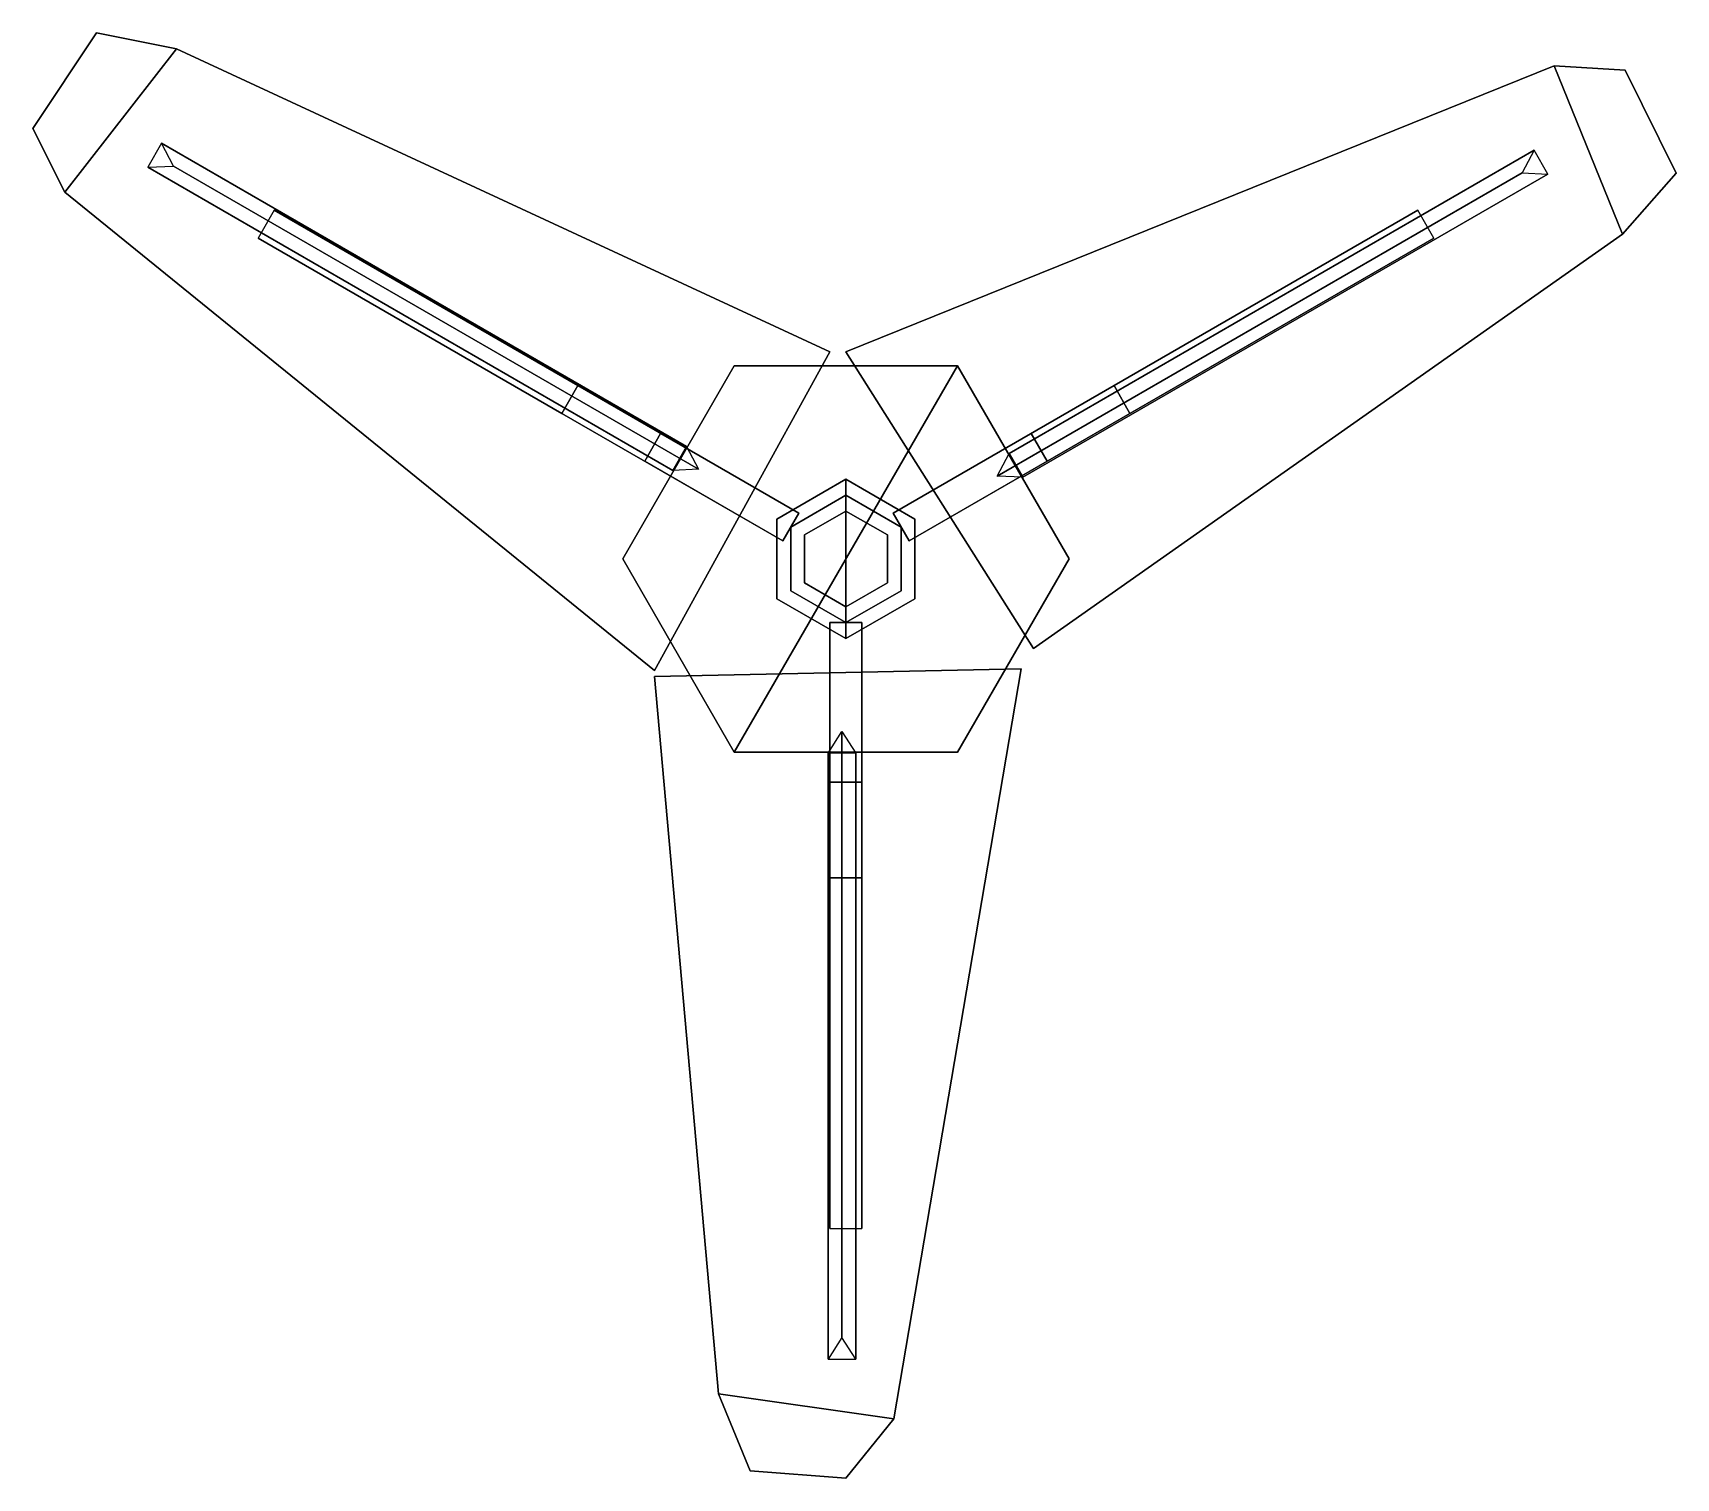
# Model space of a CAD drawing. Extents: x -0.51 to 0.52, y -0.58 to 0.33.
import ezdxf

# ---------------------------------------------------------------- set-up
doc = ezdxf.new("R2010")
doc.units = 0
doc.layers.get('0').update_dxf_attribs({"linetype": 'CONTINUOUS'})

msp = doc.modelspace()

# ---------------------------------------------------------------- linework, layer by layer
for points in [[(-0.49, 0.23, 0.03), (-0.42, 0.32, 0.03), (-0.47, 0.33, 0.03), (-0.51, 0.27, 0.03)], [(-0.47, 0.33), (-0.42, 0.32), (-0.49, 0.23), (-0.51, 0.27)], [(-0.51, 0.27, 0.03), (-0.47, 0.33, 0.03), (-0.47, 0.33), (-0.51, 0.27)], [(-0.47, 0.33, 0.03), (-0.42, 0.32, 0.03), (-0.42, 0.32), (-0.47, 0.33)], [(-0.42, 0.32), (-0.01, 0.13), (-0.12, -0.07), (-0.49, 0.23)], [(-0.12, -0.07, 0.03), (-0.01, 0.13, 0.03), (-0.42, 0.32, 0.03), (-0.49, 0.23, 0.03)], [(-0.42, 0.32, 0.03), (-0.01, 0.13, 0.03), (-0.01, 0.13), (-0.42, 0.32)], [(0, 0.13, 0.03), (0.1176, -0.0563, 0.03), (0.4871, 0.2037, 0.03), (0.4442, 0.3094, 0.03)], [(0.4871, 0.2037), (0.1176, -0.0563), (0, 0.13), (0.4442, 0.3094)], [(0.4442, 0.3094), (0, 0.13), (0, 0.13, 0.03), (0.4442, 0.3094, 0.03)], [(0.4442, 0.3094, 0.03), (0.4871, 0.2037, 0.03), (0.5208, 0.242, 0.03), (0.4888, 0.3067, 0.03)], [(0.5208, 0.242), (0.4871, 0.2037), (0.4442, 0.3094), (0.4888, 0.3067)], [(0.4888, 0.3067), (0.4442, 0.3094), (0.4442, 0.3094, 0.03), (0.4888, 0.3067, 0.03)], [(0.4888, 0.3067, 0.03), (0.5208, 0.242, 0.03), (0.5208, 0.242), (0.4888, 0.3067)], [(-0.51, 0.27), (-0.49, 0.23), (-0.49, 0.23, 0.03), (-0.51, 0.27, 0.03)], [(-0.4293, 0.2607, 0.0257), (-0.4379, 0.2457, 0.0257), (-0.1085, 0.0555, 0.8413), (-0.0999, 0.0705, 0.8413)], [(-0.4218, 0.2464, 0.0193), (-0.4293, 0.2607, 0.0257), (-0.0999, 0.0705, 0.8413), (-0.0924, 0.0562, 0.835)], [(0.4318, 0.2564, 0.0257), (0.4243, 0.2421, 0.0193), (0.0949, 0.0519, 0.835), (0.1024, 0.0662, 0.8413)], [(0.4404, 0.2414, 0.0257), (0.4318, 0.2564, 0.0257), (0.1024, 0.0662, 0.8413), (0.111, 0.0512, 0.8413)], [(-0.4379, 0.2457, 0.0257), (-0.4218, 0.2464, 0.0193), (-0.0924, 0.0562, 0.835), (-0.1085, 0.0555, 0.8413)], [(0.4243, 0.2421, 0.0193), (0.4404, 0.2414, 0.0257), (0.111, 0.0512, 0.8413), (0.0949, 0.0519, 0.835)], [(0.5208, 0.242, 0.03), (0.4871, 0.2037, 0.03), (0.4871, 0.2037), (0.5208, 0.242)], [(-0.49, 0.23), (-0.12, -0.07), (-0.12, -0.07, 0.03), (-0.49, 0.23, 0.03)], [(-0.1682, 0.1087, 0.5), (-0.3587, 0.2187, 0.03), (-0.3687, 0.2013, 0.03), (-0.1782, 0.0913, 0.5)], [(-0.0296, 0.0287, 0.5), (-0.0296, 0.0287, 0.03), (-0.3587, 0.2187, 0.03), (-0.1682, 0.1087, 0.5)], [(0.3587, 0.2187, 0.03), (0.0296, 0.0287, 0.03), (0.0296, 0.0287, 0.5), (0.1682, 0.1087, 0.5)], [(0.1782, 0.0913, 0.5), (0.3687, 0.2013, 0.03), (0.3587, 0.2187, 0.03), (0.1682, 0.1087, 0.5)], [(-0.3687, 0.2013, 0.03), (-0.0396, 0.0113, 0.03), (-0.0396, 0.0113, 0.5), (-0.1782, 0.0913, 0.5)], [(0.0396, 0.0113, 0.5), (0.0396, 0.0113, 0.03), (0.3687, 0.2013, 0.03), (0.1782, 0.0913, 0.5)], [(0.4871, 0.2037, 0.03), (0.1176, -0.0563, 0.03), (0.1176, -0.0563), (0.4871, 0.2037)], [(-0.12, -0.07), (-0.01, 0.13), (-0.01, 0.13, 0.03), (-0.12, -0.07, 0.03)], [(0, 0.13), (0.1176, -0.0563), (0.1176, -0.0563, 0.03), (0, 0.13, 0.03)], [(-0.14, 0, 0.05), (-0.07, 0.1212, 0.05), (-0.07, 0.1212), (-0.14, 0)], [(-0.07, 0.1212, 0.05), (-0.14, 0, 0.05), (-0.07, -0.1212, 0.05), (0.07, 0.1212, 0.05)], [(-0.07, 0.1212, 0.05), (0.07, 0.1212, 0.05), (0.07, 0.1212), (-0.07, 0.1212)], [(0.07, 0.1212, 0.05), (-0.07, -0.1212, 0.05), (0.07, -0.1212, 0.05), (0.14, 0, 0.05)], [(0.07, 0.1212, 0.05), (0.14, 0, 0.05), (0.14, 0), (0.07, 0.1212)], [(-0.1782, 0.0913, 0.5), (-0.0396, 0.0113, 0.5), (-0.0296, 0.0287, 0.5), (-0.1682, 0.1087, 0.5)], [(0.1682, 0.1087, 0.5), (0.0296, 0.0287, 0.5), (0.0396, 0.0113, 0.5), (0.1782, 0.0913, 0.5)], [(-0.1162, 0.0787, 0.87), (-0.1162, 0.0787, 0.82), (-0.1262, 0.0613, 0.82), (-0.1262, 0.0613, 0.87)], [(-0.1262, 0.0613, 0.87), (-0.0396, 0.0113, 0.89), (-0.0296, 0.0287, 0.89), (-0.1162, 0.0787, 0.87)], [(-0.1162, 0.0787, 0.82), (-0.0296, 0.0287, 0.8), (-0.0396, 0.0113, 0.8), (-0.1262, 0.0613, 0.82)], [(-0.0296, 0.0287, 0.89), (-0.0296, 0.0287, 0.8), (-0.1162, 0.0787, 0.82), (-0.1162, 0.0787, 0.87)], [(0.1162, 0.0787, 0.82), (0.0296, 0.0287, 0.8), (0.0296, 0.0287, 0.89), (0.1162, 0.0787, 0.87)], [(0.1262, 0.0613, 0.82), (0.0396, 0.0113, 0.8), (0.0296, 0.0287, 0.8), (0.1162, 0.0787, 0.82)], [(0.1162, 0.0787, 0.87), (0.0296, 0.0287, 0.89), (0.0396, 0.0113, 0.89), (0.1262, 0.0613, 0.87)], [(0.1262, 0.0613, 0.87), (0.1262, 0.0613, 0.82), (0.1162, 0.0787, 0.82), (0.1162, 0.0787, 0.87)], [(-0.1262, 0.0613, 0.82), (-0.0396, 0.0113, 0.8), (-0.0396, 0.0113, 0.89), (-0.1262, 0.0613, 0.87)], [(0.0396, 0.0113, 0.89), (0.0396, 0.0113, 0.8), (0.1262, 0.0613, 0.82), (0.1262, 0.0613, 0.87)], [(0, 0.05, 0.05), (-0.0433, 0.025, 0.05), (-0.0433, 0.025, 0.95), (0, 0.05, 0.95)], [(0, -0.05, 0.95), (0, 0.05, 0.95), (-0.0433, 0.025, 0.95), (-0.0433, -0.025, 0.95)], [(0.0433, 0.025, 0.05), (0, 0.05, 0.05), (0, 0.05, 0.95), (0.0433, 0.025, 0.95)], [(0.0433, -0.025, 0.95), (0.0433, 0.025, 0.95), (0, 0.05, 0.95), (0, -0.05, 0.95)], [(0, 0.04, 0.95), (-0.0346, 0.02, 0.95), (-0.0346, 0.02, 1.45), (0, 0.04, 1.45)], [(0, -0.04, 1.45), (0, 0.04, 1.45), (-0.0346, 0.02, 1.45), (-0.0346, -0.02, 1.45)], [(0.0346, 0.02, 0.95), (0, 0.04, 0.95), (0, 0.04, 1.45), (0.0346, 0.02, 1.45)], [(0.0346, -0.02, 1.45), (0.0346, 0.02, 1.45), (0, 0.04, 1.45), (0, -0.04, 1.45)], [(-0.0433, 0.025, 0.05), (-0.0433, -0.025, 0.05), (-0.0433, -0.025, 0.95), (-0.0433, 0.025, 0.95)], [(0, 0.03, 1.45), (-0.026, 0.015, 1.45), (-0.026, 0.015, 1.53), (0, 0.03, 1.53)], [(0.026, 0.015, 1.45), (0, 0.03, 1.45), (0, 0.03, 1.53), (0.026, 0.015, 1.53)], [(0.0433, -0.025, 0.05), (0.0433, 0.025, 0.05), (0.0433, 0.025, 0.95), (0.0433, -0.025, 0.95)], [(-0.0346, 0.02, 0.95), (-0.0346, -0.02, 0.95), (-0.0346, -0.02, 1.45), (-0.0346, 0.02, 1.45)], [(-0.026, 0.015, 1.45), (-0.026, -0.015, 1.45), (-0.026, -0.015, 1.53), (-0.026, 0.015, 1.53)], [(0.026, -0.015, 1.45), (0.026, 0.015, 1.45), (0.026, 0.015, 1.53), (0.026, -0.015, 1.53)], [(0.0346, -0.02, 0.95), (0.0346, 0.02, 0.95), (0.0346, 0.02, 1.45), (0.0346, -0.02, 1.45)], [(-0.07, -0.1212, 0.05), (-0.14, 0, 0.05), (-0.14, 0), (-0.07, -0.1212)], [(0.14, 0, 0.05), (0.07, -0.1212, 0.05), (0.07, -0.1212), (0.14, 0)], [(-0.0346, -0.02, 0.95), (0, -0.04, 0.95), (0, -0.04, 1.45), (-0.0346, -0.02, 1.45)], [(-0.026, -0.015, 1.45), (0, -0.03, 1.45), (0, -0.03, 1.53), (-0.026, -0.015, 1.53)], [(0, -0.03, 1.45), (0.026, -0.015, 1.45), (0.026, -0.015, 1.53), (0, -0.03, 1.53)], [(0, -0.04, 0.95), (0.0346, -0.02, 0.95), (0.0346, -0.02, 1.45), (0, -0.04, 1.45)], [(-0.0433, -0.025, 0.05), (0, -0.05, 0.05), (0, -0.05, 0.95), (-0.0433, -0.025, 0.95)], [(0, -0.05, 0.05), (0.0433, -0.025, 0.05), (0.0433, -0.025, 0.95), (0, -0.05, 0.95)], [(-0.01, -0.04, 0.5), (-0.01, -0.04, 0.03), (-0.01, -0.42, 0.03), (-0.01, -0.2, 0.5)], [(0.01, -0.2, 0.5), (0.01, -0.04, 0.5), (-0.01, -0.04, 0.5), (-0.01, -0.2, 0.5)], [(-0.01, -0.04, 0.89), (-0.01, -0.04, 0.8), (-0.01, -0.14, 0.82), (-0.01, -0.14, 0.87)], [(-0.01, -0.14, 0.82), (-0.01, -0.04, 0.8), (0.01, -0.04, 0.8), (0.01, -0.14, 0.82)], [(0.01, -0.14, 0.87), (0.01, -0.04, 0.89), (-0.01, -0.04, 0.89), (-0.01, -0.14, 0.87)], [(0.01, -0.42, 0.03), (0.01, -0.04, 0.03), (0.01, -0.04, 0.5), (0.01, -0.2, 0.5)], [(0.01, -0.14, 0.82), (0.01, -0.04, 0.8), (0.01, -0.04, 0.89), (0.01, -0.14, 0.87)], [(0.11, -0.0689, 0.03), (-0.12, -0.0737, 0.03), (-0.08, -0.5237, 0.03), (0.03, -0.5394, 0.03)], [(-0.08, -0.5237), (-0.12, -0.0737), (0.11, -0.0689), (0.03, -0.5394)], [(0.11, -0.0689), (-0.12, -0.0737), (-0.12, -0.0737, 0.03), (0.11, -0.0689, 0.03)], [(0.03, -0.5394), (0.11, -0.0689), (0.11, -0.0689, 0.03), (0.03, -0.5394, 0.03)], [(-0.08, -0.5237, 0.03), (-0.12, -0.0737, 0.03), (-0.12, -0.0737), (-0.08, -0.5237)], [(-0.0025, -0.4885, 0.0193), (-0.0111, -0.5021, 0.0257), (-0.0111, -0.1218, 0.8413), (-0.0025, -0.1082, 0.835)], [(0.0062, -0.5021, 0.0257), (-0.0025, -0.4885, 0.0193), (-0.0025, -0.1082, 0.835), (0.0062, -0.1218, 0.8413)], [(0.07, -0.1212, 0.05), (-0.07, -0.1212, 0.05), (-0.07, -0.1212), (0.07, -0.1212)], [(-0.0111, -0.5021, 0.0257), (0.0062, -0.5021, 0.0257), (0.0062, -0.1218, 0.8413), (-0.0111, -0.1218, 0.8413)], [(-0.01, -0.14, 0.87), (-0.01, -0.14, 0.82), (0.01, -0.14, 0.82), (0.01, -0.14, 0.87)], [(-0.01, -0.2, 0.5), (-0.01, -0.42, 0.03), (0.01, -0.42, 0.03), (0.01, -0.2, 0.5)], [(0.03, -0.5394, 0.03), (-0.08, -0.5237, 0.03), (-0.06, -0.572, 0.03), (0, -0.5767, 0.03)], [(-0.06, -0.572), (-0.08, -0.5237), (0.03, -0.5394), (0, -0.5767)], [(-0.06, -0.572, 0.03), (-0.08, -0.5237, 0.03), (-0.08, -0.5237), (-0.06, -0.572)], [(0, -0.5767), (0.03, -0.5394), (0.03, -0.5394, 0.03), (0, -0.5767, 0.03)], [(0, -0.5767, 0.03), (-0.06, -0.572, 0.03), (-0.06, -0.572), (0, -0.5767)]]:
    msp.add_3dface(points)

doc.saveas('drawing.dxf')
